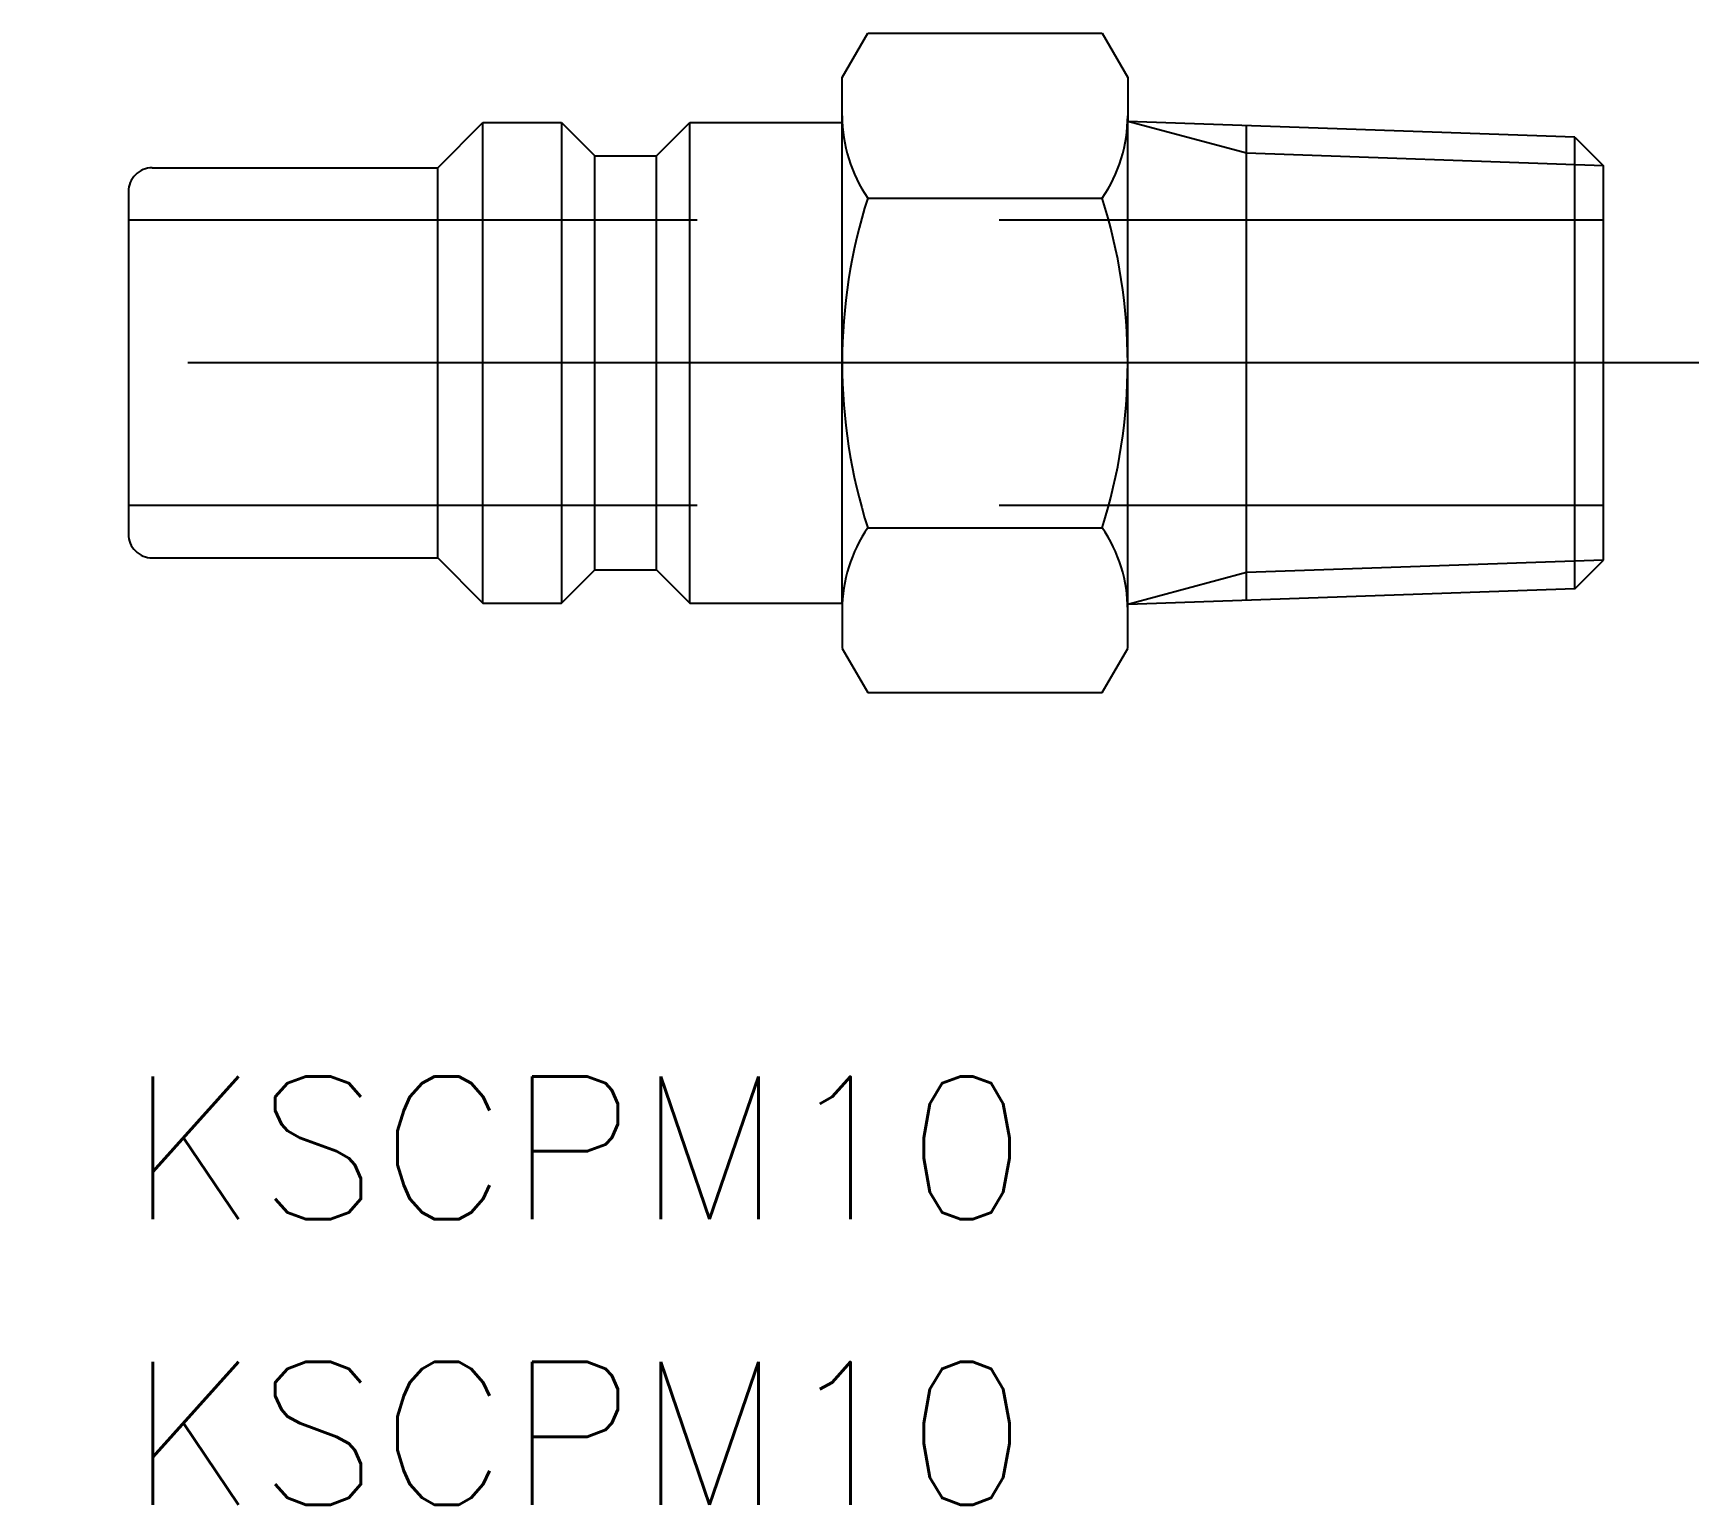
# Model space of a CAD drawing. Extents: x -2 to 33, y -24 to 6.9.
import ezdxf

# ---------------------------------------------------------------- set-up
doc = ezdxf.new("R2010")
doc.units = 0
doc.linetypes.add('CENTER', pattern=[50.8, 31.75, -6.35, 6.35, -6.35])
doc.linetypes.add('DASHED', pattern=[19.05, 12.7, -6.35])
doc.layers.get('0').update_dxf_attribs({"linetype": 'CONTINUOUS'})
doc.layers.add('CENTER', color=1, linetype='CONTINUOUS')
doc.styles.get("Standard").update_dxf_attribs({"font": 'txt.shx', "height": 3, "bigfont": 'bigfont.shx'})

msp = doc.modelspace()

# ---------------------------------------------------------------- linework, layer by layer
at = {"color": 7, "linetype": 'CONTINUOUS'}
for p, q in [((15, 6), (15.536, 6.928)), ((15.536, 6.928), (20.464, 6.928)), ((20.464, 6.928), (21, 6)), ((15, 5.05), (15, 6)), ((21, 6), (21, 5.052)), ((6.5, 4.1), (7.45, 5.05)), ((7.45, -5.05), (7.45, 5.05)), ((7.45, 5.05), (9.1, 5.05)), ((9.1, 5.05), (9.1, -5.05)), ((9.1, 5.05), (9.8, 4.35)), ((11.1, 4.35), (11.8, 5.05)), ((11.8, -5.05), (11.8, 5.05)), ((11.8, 5.05), (15, 5.05)), ((15, -5.05), (15, 5.05)), ((21, -5.188), (21, 5.075)), ((30.398, 4.746), (21, 5.075)), ((23.5, -4.974), (23.5, 4.987)), ((30.398, 4.746), (31, 4.144)), ((30.398, -4.746), (30.398, 4.746)), ((9.8, -4.35), (9.8, 4.35)), ((9.8, 4.35), (11.1, 4.35)), ((11.1, -4.35), (11.1, 4.35)), ((0.5, 4.1), (6.5, 4.1)), ((6.5, -4.1), (6.5, 4.1)), ((31, -4.144), (31, 4.144)), ((0, 3.6), (0, -3.6)), ((15.536, 3.464), (20.464, 3.464)), ((15.536, -3.464), (20.464, -3.464)), ((0.5, -4.1), (6.5, -4.1)), ((6.5, -4.1), (7.45, -5.05)), ((30.398, -4.746), (31, -4.144)), ((9.1, -5.05), (9.8, -4.35)), ((9.8, -4.35), (11.1, -4.35)), ((11.1, -4.35), (11.8, -5.05)), ((30.398, -4.746), (21, -5.075)), ((7.45, -5.05), (9.1, -5.05)), ((11.8, -5.05), (15, -5.05)), ((15, -5.05), (15, -6)), ((21, -6), (21, -5.052)), ((15, -6), (15.536, -6.928)), ((20.464, -6.928), (21, -6)), ((15.536, -6.928), (20.464, -6.928))]:
    msp.add_line(p, q, dxfattribs=at)
at = {"color": 3, "linetype": 'CONTINUOUS'}
for p, q in [((23.5, 4.406), (21, 5.075)), ((31, 4.144), (23.5, 4.406)), ((31, -4.144), (23.5, -4.406)), ((23.5, -4.406), (21, -5.075))]:
    msp.add_line(p, q, dxfattribs=at)
at = {"color": 3, "linetype": 'DASHED'}
for p, q in [((31, 3), (0, 3)), ((31, -3), (0, -3))]:
    msp.add_line(p, q, dxfattribs=at)
at = {"color": 7, "linetype": 'CONTINUOUS'}
for centre, radius, start, end in [((18.067, 5.196), 3.067, 179.9996, 214.3836), ((17.933, 5.196), 3.067, 325.6161, 0), ((0.5, 3.6), 0.5, 90, 180.0004), ((26.464, 0), 11.464, 162.4127, 179.9996), ((9.536, 0), 11.464, 359.9999, 17.5866), ((26.464, 0), 11.464, 180.0004, 197.5873), ((9.536, 0), 11.464, 342.4134, 0.0001), ((18.067, -5.196), 3.067, 145.6164, 180.0004), ((17.933, -5.196), 3.067, 0, 34.3839), ((0.5, -3.6), 0.5, 179.9996, 270)]:
    msp.add_arc(centre, radius, start, end, dxfattribs=at)
at = {"layer": 'CENTER', "color": 1, "linetype": 'CENTER'}
msp.add_line((33, 0), (-2, 0), dxfattribs=at)

# ---------------------------------------------------------------- texts
at = {"color": 7, "linetype": 'CONTINUOUS'}
for p in [(0, -18), (0, -24)]:
    msp.add_text('KSCPM10', height=3, dxfattribs=at).set_placement(p)

doc.saveas('drawing.dxf')
